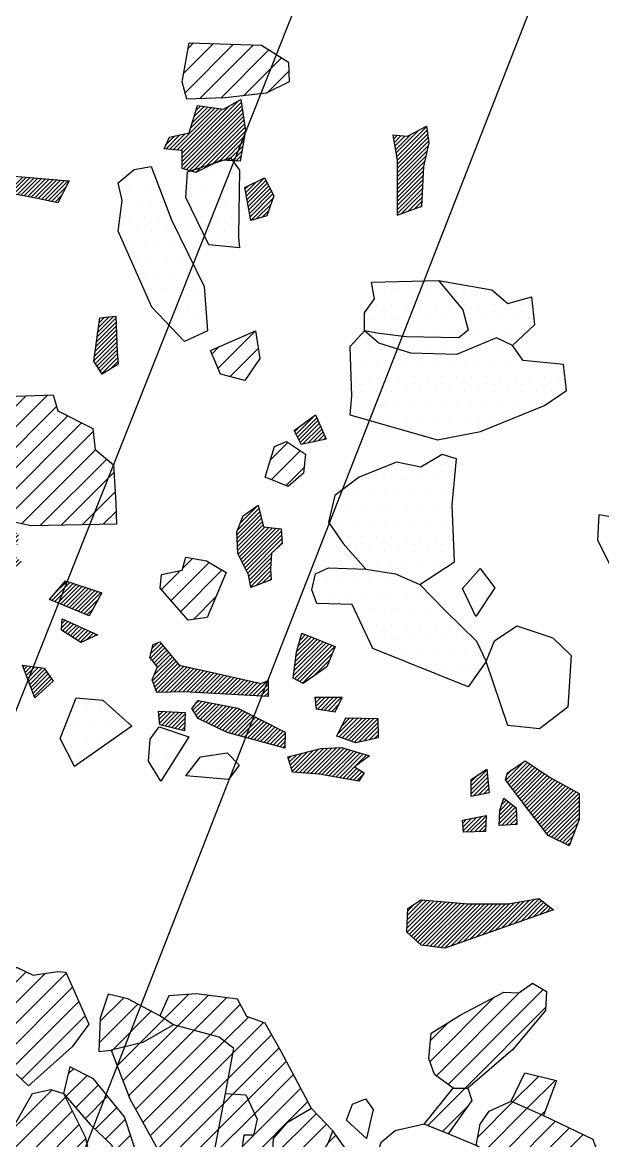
# Model space of a CAD drawing. Header units: metres. Extents: x -8.54 to -4.9, y -14.63 to -11.99.
# Drawn here: x -7.167 to -6.668, y -13.744 to -12.783 of the extents above; entities that cross this region are included whole.
import ezdxf

# ---------------------------------------------------------------- set-up
doc = ezdxf.new("R2010")
doc.units = ezdxf.units.M
doc.header["$LTSCALE"] = 25
doc.header["$MEASUREMENT"] = 0
doc.layers.get('0').update_dxf_attribs({"linetype": 'CONTINUOUS'})
for name, color, linetype in [('FEUER', 1, 'CONTINUOUS'), ('KNOCHEN', 2, 'CONTINUOUS'), ('KNOCHENSCHRAFF', 2, 'CONTINUOUS'), ('STEINE', 4, 'CONTINUOUS'), ('STEINESCHRAFF', 4, 'CONTINUOUS'), ('TPROFIL', 3, 'CONTINUOUS')]:
    doc.layers.add(name, color=color, linetype=linetype)

# ---------------------------------------------------------------- blocks, each defined once
blk = doc.blocks.new('*X17')
at = {"color": 0}
for p, q in [((-703.002, -1289.901), (-698.146, -1285.044)), ((-703.002, -1290.254), (-697.927, -1285.179)), ((-703.763, -1289.248), (-700.174, -1285.659)), ((-703.442, -1289.28), (-699.863, -1285.701)), ((-703.12, -1289.312), (-699.552, -1285.743)), ((-703.002, -1289.547), (-698.935, -1285.48)), ((-703.002, -1290.608), (-697.879, -1285.485)), ((-702.918, -1290.877), (-697.832, -1285.791)), ((-702.646, -1290.959), (-697.785, -1286.098)), ((-702.375, -1291.042), (-697.738, -1286.404)), ((-702.272, -1287.403), (-700.485, -1285.616)), ((-702.118, -1286.895), (-700.797, -1285.574)), ((-701.963, -1286.387), (-701.108, -1285.531)), ((-701.809, -1285.879), (-701.419, -1285.489)), ((-702.104, -1291.124), (-697.69, -1286.71)), ((-701.833, -1291.207), (-697.643, -1287.017)), ((-701.129, -1290.856), (-697.596, -1287.323)), ((-684.567, -1289.85), (-681.971, -1287.254)), ((-704.406, -1289.184), (-703.188, -1287.965)), ((-704.352, -1288.775), (-703.637, -1288.061)), ((-704.085, -1289.216), (-702.739, -1287.87)), ((-700.422, -1290.502), (-697.564, -1287.645)), ((-699.714, -1290.148), (-697.638, -1288.072)), ((-684.87, -1288.032), (-684.836, -1287.998)), ((-684.819, -1288.335), (-684.509, -1288.025)), ((-684.769, -1288.638), (-684.183, -1288.052)), ((-684.718, -1288.941), (-683.856, -1288.079)), ((-684.668, -1289.244), (-683.376, -1287.952)), ((-684.617, -1289.547), (-682.646, -1287.576)), ((-684.519, -1290.156), (-681.927, -1287.564)), ((-684.519, -1290.51), (-681.882, -1287.873)), ((-684.519, -1290.863), (-681.838, -1288.182)), ((-699.369, -1290.157), (-697.712, -1288.499)), ((-699.036, -1290.177), (-697.785, -1288.927)), ((-684.519, -1291.217), (-681.794, -1288.491)), ((-684.519, -1291.57), (-681.818, -1288.87)), ((-698.702, -1290.197), (-697.859, -1289.354)), ((-698.369, -1290.217), (-697.933, -1289.781)), ((-698.035, -1290.237), (-698.007, -1290.209)), ((-684.519, -1291.923), (-681.921, -1289.326)), ((-684.519, -1292.277), (-682.023, -1289.782)), ((-684.519, -1292.63), (-682.126, -1290.238)), ((-684.518, -1292.984), (-682.228, -1290.694)), ((-684.518, -1293.337), (-682.244, -1291.063)), ((-718.052, -1292.93), (-716.709, -1291.587)), ((-717.755, -1292.987), (-716.383, -1291.614)), ((-717.458, -1293.043), (-716.057, -1291.642)), ((-717.161, -1293.1), (-715.731, -1291.669)), ((-716.864, -1293.156), (-715.405, -1291.697)), ((-716.567, -1293.213), (-715.079, -1291.724)), ((-716.27, -1293.269), (-714.753, -1291.752)), ((-715.973, -1293.326), (-714.427, -1291.78)), ((-715.676, -1293.382), (-714.101, -1291.807)), ((-715.383, -1293.443), (-713.775, -1291.835)), ((-715.092, -1293.506), (-713.449, -1291.862)), ((-714.802, -1293.568), (-713.123, -1291.89)), ((-714.511, -1293.631), (-712.797, -1291.917)), ((-697.527, -1292.911), (-696.615, -1291.999)), ((-697.473, -1293.211), (-695.928, -1291.666)), ((-697.42, -1293.511), (-695.802, -1291.893)), ((-697.366, -1293.81), (-695.679, -1292.123)), ((-684.518, -1293.691), (-682.261, -1291.433)), ((-684.518, -1294.044), (-682.277, -1291.803)), ((-684.518, -1294.398), (-682.294, -1292.173)), ((-714.22, -1293.694), (-713.018, -1292.492)), ((-697.58, -1292.611), (-697.302, -1292.332)), ((-697.312, -1294.11), (-695.556, -1292.354)), ((-697.259, -1294.41), (-695.433, -1292.584)), ((-697.205, -1294.71), (-695.31, -1292.815)), ((-697.151, -1295.01), (-695.187, -1293.045)), ((-684.518, -1294.751), (-682.31, -1292.543)), ((-684.15, -1294.736), (-682.327, -1292.913)), ((-713.929, -1293.757), (-713.391, -1293.219)), ((-697.098, -1295.31), (-695.18, -1293.392)), ((-696.625, -1295.191), (-695.373, -1293.938)), ((-683.599, -1294.54), (-682.343, -1293.283)), ((-683.049, -1294.343), (-682.36, -1293.653)), ((-682.499, -1294.146), (-682.376, -1294.023)), ((-696.122, -1295.042), (-695.565, -1294.485)), ((-710.244, -1304.921), (-708.874, -1303.55)), ((-710.188, -1304.512), (-709.272, -1303.595)), ((-710.132, -1304.102), (-709.669, -1303.639)), ((-710.076, -1303.692), (-710.067, -1303.683)), ((-710.412, -1306.15), (-708.671, -1304.408)), ((-710.356, -1305.74), (-708.683, -1304.066)), ((-710.3, -1305.331), (-708.694, -1303.724)), ((-710.58, -1307.378), (-708.636, -1305.435)), ((-710.524, -1306.969), (-708.648, -1305.093)), ((-710.468, -1306.559), (-708.659, -1304.751)), ((-710.453, -1307.605), (-708.625, -1305.777)), ((-710.316, -1307.821), (-708.613, -1306.119)), ((-710.178, -1308.037), (-708.602, -1306.461)), ((-710.041, -1308.253), (-708.578, -1306.791)), ((-709.903, -1308.469), (-708.547, -1307.113)), ((-709.145, -1308.065), (-708.517, -1307.436)), ((-693.203, -1313.69), (-691.553, -1312.039)), ((-693.085, -1313.925), (-691.432, -1312.272)), ((-693.321, -1313.454), (-692.827, -1312.96)), ((-692.968, -1314.161), (-691.324, -1312.518)), ((-692.85, -1314.397), (-691.216, -1312.763)), ((-692.651, -1314.552), (-691.108, -1313.009)), ((-692.201, -1314.455), (-691.001, -1313.255)), ((-691.751, -1314.359), (-690.893, -1313.5)), ((-691.301, -1314.262), (-690.785, -1313.746)), ((-690.851, -1314.165), (-690.677, -1313.991))]:
    blk.add_line(p, q, dxfattribs=at)
blk = doc.blocks.new('*X19')
at = {"color": 0}
for p, q in [((-724.45, -1322.309), (-722.183, -1320.042)), ((-698.006, -1321.321), (-696.472, -1319.786)), ((-724.476, -1322.688), (-721.955, -1320.168)), ((-724.424, -1321.93), (-722.63, -1320.136)), ((-724.399, -1321.55), (-723.078, -1320.229)), ((-724.373, -1321.171), (-723.525, -1320.323)), ((-724.347, -1320.792), (-723.972, -1320.417)), ((-724.239, -1322.805), (-721.753, -1320.318)), ((-723.969, -1322.888), (-721.55, -1320.469)), ((-723.698, -1322.971), (-721.347, -1320.62)), ((-723.428, -1323.054), (-721.144, -1320.771)), ((-723.158, -1323.138), (-720.942, -1320.922)), ((-698.294, -1322.316), (-696.333, -1320.355)), ((-698.276, -1322.651), (-696.264, -1320.639)), ((-698.258, -1322.986), (-696.195, -1320.923)), ((-698.249, -1321.917), (-696.402, -1320.071)), ((-697.764, -1320.725), (-697.667, -1320.628)), ((-722.887, -1323.221), (-720.739, -1321.072)), ((-722.617, -1323.304), (-720.536, -1321.223)), ((-722.346, -1323.387), (-720.333, -1321.374)), ((-722.076, -1323.47), (-720.13, -1321.525)), ((-721.809, -1323.557), (-719.919, -1321.666)), ((-721.576, -1323.678), (-719.622, -1321.724)), ((-721.344, -1323.799), (-719.326, -1321.781)), ((-721.111, -1323.919), (-719.029, -1321.838)), ((-720.878, -1324.04), (-718.733, -1321.895)), ((-720.646, -1324.161), (-718.436, -1321.952)), ((-698.239, -1323.322), (-696.125, -1321.208)), ((-698.221, -1323.657), (-696.056, -1321.492)), ((-698.189, -1323.978), (-695.878, -1321.667)), ((-698.071, -1324.214), (-695.556, -1321.699)), ((-697.953, -1324.45), (-695.235, -1321.732)), ((-697.835, -1324.685), (-694.913, -1321.764)), ((-697.717, -1324.921), (-694.592, -1321.796)), ((-724.384, -1322.949), (-724.239, -1322.805)), ((-724.276, -1323.196), (-723.969, -1322.888)), ((-720.413, -1324.282), (-718.14, -1322.009)), ((-720.18, -1324.403), (-717.844, -1322.066)), ((-718.567, -1323.144), (-717.547, -1322.123)), ((-718.224, -1323.154), (-717.251, -1322.18)), ((-717.881, -1323.165), (-717.058, -1322.341)), ((-717.538, -1323.175), (-717.099, -1322.736)), ((-697.599, -1325.157), (-694.471, -1322.029)), ((-697.482, -1325.392), (-694.445, -1322.356)), ((-697.364, -1325.628), (-694.419, -1322.683)), ((-724.169, -1323.442), (-723.698, -1322.971)), ((-724.061, -1323.688), (-723.428, -1323.054)), ((-723.954, -1323.934), (-723.158, -1323.138)), ((-723.846, -1324.18), (-722.887, -1323.221)), ((-723.739, -1324.426), (-722.617, -1323.304)), ((-723.631, -1324.672), (-722.346, -1323.387)), ((-723.524, -1324.918), (-722.076, -1323.47)), ((-723.416, -1325.164), (-721.826, -1323.574)), ((-723.309, -1325.41), (-721.778, -1323.879)), ((-719.948, -1324.524), (-718.653, -1323.229)), ((-719.715, -1324.645), (-718.451, -1323.381)), ((-719.482, -1324.766), (-718.249, -1323.532)), ((-719.25, -1324.887), (-718.047, -1323.684)), ((-719.017, -1325.007), (-717.845, -1323.835)), ((-717.195, -1323.186), (-717.141, -1323.131)), ((-695.054, -1323.672), (-694.392, -1323.01)), ((-723.071, -1325.526), (-721.73, -1324.185)), ((-722.707, -1325.515), (-721.681, -1324.49)), ((-722.342, -1325.504), (-721.633, -1324.795)), ((-718.784, -1325.128), (-717.643, -1323.987)), ((-718.552, -1325.249), (-717.44, -1324.138)), ((-718.319, -1325.37), (-717.238, -1324.29)), ((-718.086, -1325.491), (-717.036, -1324.441)), ((-717.261, -1325.019), (-716.834, -1324.592)), ((-697.268, -1325.886), (-695.305, -1323.923)), ((-697.211, -1326.183), (-695.334, -1324.305)), ((-697.155, -1326.48), (-695.362, -1324.687)), ((-721.978, -1325.494), (-721.585, -1325.1)), ((-721.614, -1325.483), (-721.537, -1325.406)), ((-697.098, -1326.777), (-695.39, -1325.069)), ((-696.648, -1326.68), (-695.396, -1325.428)), ((-696.076, -1326.461), (-695.377, -1325.763)), ((-714.189, -1327.957), (-712.646, -1326.415)), ((-713.992, -1327.407), (-712.913, -1326.328)), ((-713.939, -1328.062), (-712.38, -1326.502)), ((-713.69, -1328.166), (-712.114, -1326.589)), ((-713.441, -1328.27), (-711.847, -1326.677)), ((-713.191, -1328.374), (-711.581, -1326.764)), ((-695.503, -1326.242), (-695.358, -1326.098)), ((-712.942, -1328.478), (-711.315, -1326.851)), ((-712.692, -1328.582), (-711.048, -1326.938)), ((-712.443, -1328.686), (-710.782, -1327.026)), ((-712.193, -1328.791), (-710.516, -1327.113)), ((-711.944, -1328.895), (-710.249, -1327.2)), ((-711.695, -1328.999), (-709.983, -1327.287)), ((-711.445, -1329.103), (-710.222, -1327.88)), ((-711.196, -1329.207), (-710.634, -1328.645)), ((-713.327, -1329.571), (-713.313, -1329.557)), ((-713.366, -1330.317), (-712.825, -1329.776)), ((-713.347, -1329.944), (-713.069, -1329.666)), ((-713.277, -1330.581), (-712.581, -1329.886)), ((-713.061, -1330.719), (-712.338, -1329.995)), ((-712.845, -1330.856), (-712.094, -1330.105)), ((-712.629, -1330.994), (-711.85, -1330.215)), ((-712.413, -1331.131), (-711.606, -1330.324)), ((-712.197, -1331.269), (-711.362, -1330.434)), ((-711.981, -1331.406), (-711.118, -1330.544)), ((-711.764, -1331.544), (-710.874, -1330.653)), ((-711.245, -1331.377), (-710.63, -1330.763)), ((-710.584, -1331.071), (-710.386, -1330.873)), ((-693.383, -1334.022), (-690.878, -1331.516)), ((-693.328, -1333.613), (-691.128, -1331.413)), ((-693.272, -1333.204), (-691.379, -1331.311)), ((-693.216, -1332.794), (-691.63, -1331.208)), ((-693.159, -1332.383), (-691.88, -1331.105)), ((-693.02, -1331.891), (-692.131, -1331.002)), ((-692.882, -1331.4), (-692.382, -1330.899)), ((-692.744, -1330.908), (-692.632, -1330.796)), ((-705.729, -1332.933), (-704.652, -1331.856)), ((-705.707, -1332.558), (-704.814, -1331.664)), ((-705.575, -1332.072), (-705.102, -1331.599)), ((-705.57, -1333.128), (-704.49, -1332.047)), ((-705.412, -1333.323), (-704.328, -1332.239)), ((-705.253, -1333.518), (-704.166, -1332.43)), ((-693.439, -1334.431), (-690.627, -1331.619)), ((-693.352, -1334.698), (-690.376, -1331.722)), ((-693.12, -1334.82), (-690.125, -1331.825)), ((-692.889, -1334.942), (-689.875, -1331.928)), ((-692.658, -1335.064), (-690.078, -1332.485)), ((-705.553, -1334.878), (-703.679, -1333.004)), ((-705.455, -1335.134), (-703.517, -1333.196)), ((-705.422, -1334.393), (-703.841, -1332.813)), ((-705.358, -1335.39), (-703.355, -1333.387)), ((-705.177, -1333.795), (-704.004, -1332.621)), ((-691.71, -1334.47), (-690.325, -1333.085)), ((-716.691, -1333.642), (-716.592, -1333.543)), ((-716.593, -1333.897), (-716.281, -1333.585)), ((-716.495, -1334.153), (-715.969, -1333.627)), ((-716.398, -1334.409), (-715.658, -1333.669)), ((-716.3, -1334.665), (-715.346, -1333.711)), ((-716.202, -1334.921), (-715.034, -1333.753)), ((-716.104, -1335.176), (-714.793, -1333.865)), ((-716.007, -1335.432), (-714.649, -1334.075)), ((-715.909, -1335.688), (-714.506, -1334.285)), ((-705.26, -1335.646), (-703.154, -1333.54)), ((-705.122, -1335.861), (-702.866, -1333.605)), ((-704.76, -1335.853), (-702.578, -1333.67)), ((-704.399, -1335.845), (-702.289, -1333.736)), ((-704.037, -1335.837), (-702.001, -1333.801)), ((-703.675, -1335.829), (-701.713, -1333.867)), ((-703.314, -1335.821), (-701.425, -1333.932)), ((-702.952, -1335.813), (-701.137, -1333.997)), ((-702.609, -1335.823), (-700.849, -1334.063)), ((-702.274, -1335.842), (-700.561, -1334.128)), ((-701.939, -1335.861), (-700.272, -1334.194)), ((-701.605, -1335.879), (-699.984, -1334.259)), ((-701.27, -1335.898), (-699.695, -1334.324)), ((-700.935, -1335.917), (-699.406, -1334.388)), ((-700.6, -1335.936), (-699.117, -1334.452)), ((-715.811, -1335.944), (-714.362, -1334.495)), ((-715.713, -1336.2), (-714.219, -1334.705)), ((-700.265, -1335.954), (-698.827, -1334.516)), ((-699.931, -1335.973), (-698.538, -1334.58)), ((-699.596, -1335.992), (-698.249, -1334.645)), ((-699.261, -1336.011), (-697.959, -1334.709)), ((-698.926, -1336.029), (-697.67, -1334.773)), ((-698.591, -1336.048), (-697.38, -1334.837)), ((-698.257, -1336.067), (-697.091, -1334.901)), ((-697.922, -1336.086), (-696.802, -1334.966)), ((-697.587, -1336.104), (-696.512, -1335.03)), ((-697.252, -1336.123), (-696.223, -1335.094)), ((-696.917, -1336.142), (-695.624, -1334.849)), ((-696.583, -1336.161), (-695.605, -1335.183)), ((-696.248, -1336.18), (-695.605, -1335.537)), ((-695.913, -1336.198), (-695.605, -1335.89))]:
    blk.add_line(p, q, dxfattribs=at)
blk = doc.blocks.new('*X20')
at = {"color": 0}
for p, q in [((-691.568, -1336.45), (-691.435, -1336.316)), ((-691.535, -1336.77), (-691.081, -1336.316)), ((-691.501, -1337.089), (-690.727, -1336.316)), ((-691.36, -1337.302), (-690.374, -1336.316)), ((-691.054, -1337.35), (-690.02, -1336.316)), ((-690.749, -1337.398), (-689.666, -1336.316)), ((-690.443, -1337.445), (-689.313, -1336.315)), ((-702.066, -1337.401), (-701.299, -1336.635)), ((-701.927, -1337.616), (-701.003, -1336.692)), ((-701.788, -1337.83), (-700.707, -1336.749)), ((-701.729, -1336.711), (-701.595, -1336.577)), ((-701.649, -1338.045), (-700.411, -1336.807)), ((-701.437, -1338.187), (-700.114, -1336.864)), ((-701.2, -1338.303), (-699.818, -1336.921)), ((-700.963, -1338.419), (-699.522, -1336.979)), ((-700.725, -1338.536), (-699.226, -1337.036)), ((-700.488, -1338.652), (-698.93, -1337.094)), ((-700.25, -1338.768), (-698.634, -1337.151)), ((-700.013, -1338.884), (-698.337, -1337.208)), ((-699.776, -1339), (-698.074, -1337.298)), ((-690.137, -1337.493), (-689.521, -1336.877)), ((-705.021, -1337.528), (-704.986, -1337.493)), ((-704.993, -1337.853), (-704.647, -1337.508)), ((-704.964, -1338.178), (-704.309, -1337.523)), ((-704.936, -1338.503), (-703.97, -1337.538)), ((-704.776, -1338.697), (-703.632, -1337.553)), ((-704.49, -1338.765), (-703.293, -1337.568)), ((-704.205, -1338.833), (-702.954, -1337.583)), ((-703.919, -1338.901), (-702.737, -1337.719)), ((-703.633, -1338.969), (-702.749, -1338.084)), ((-699.538, -1339.116), (-697.838, -1337.416)), ((-699.301, -1339.233), (-697.602, -1337.534)), ((-699.054, -1339.339), (-697.367, -1337.652)), ((-698.775, -1339.414), (-697.131, -1337.77)), ((-698.496, -1339.489), (-696.895, -1337.887)), ((-698.218, -1339.563), (-696.659, -1338.005)), ((-697.939, -1339.638), (-696.424, -1338.123)), ((-697.66, -1339.713), (-696.188, -1338.241)), ((-689.607, -1339.439), (-688.228, -1338.059)), ((-689.506, -1339.691), (-687.881, -1338.066)), ((-689.276, -1338.754), (-688.575, -1338.053)), ((-689.243, -1339.781), (-687.534, -1338.072)), ((-688.98, -1339.872), (-687.187, -1338.078)), ((-688.946, -1338.07), (-688.923, -1338.047)), ((-688.717, -1339.962), (-686.839, -1338.085)), ((-688.454, -1340.052), (-686.492, -1338.091)), ((-688.19, -1340.143), (-686.184, -1338.136)), ((-703.348, -1339.037), (-702.76, -1338.449)), ((-703.062, -1339.105), (-702.772, -1338.814)), ((-697.381, -1339.787), (-695.952, -1338.359)), ((-697.102, -1339.862), (-695.716, -1338.476)), ((-696.823, -1339.937), (-695.48, -1338.594)), ((-696.544, -1340.011), (-695.245, -1338.712)), ((-696.265, -1340.086), (-695.009, -1338.83)), ((-695.986, -1340.161), (-694.773, -1338.947)), ((-695.708, -1340.235), (-694.537, -1339.065)), ((-695.429, -1340.31), (-694.302, -1339.183)), ((-687.828, -1340.134), (-686.173, -1338.479)), ((-687.38, -1340.04), (-686.163, -1338.822)), ((-686.932, -1339.945), (-686.152, -1339.165)), ((-695.15, -1340.385), (-694.131, -1339.366)), ((-694.871, -1340.459), (-694.144, -1339.733)), ((-694.592, -1340.534), (-694.158, -1340.1)), ((-686.484, -1339.851), (-686.142, -1339.508)), ((-694.313, -1340.609), (-694.171, -1340.467)), ((-693.704, -1342.121), (-692.681, -1341.097)), ((-693.621, -1342.391), (-692.209, -1340.979)), ((-693.537, -1342.661), (-691.737, -1340.861)), ((-693.271, -1342.748), (-691.266, -1340.743)), ((-692.939, -1342.77), (-690.851, -1340.682)), ((-692.608, -1342.792), (-690.476, -1340.661)), ((-692.276, -1342.814), (-690.101, -1340.639)), ((-691.945, -1342.836), (-689.726, -1340.617)), ((-691.613, -1342.858), (-689.351, -1340.596)), ((-691.282, -1342.88), (-689.062, -1340.66)), ((-690.976, -1342.929), (-688.789, -1340.741)), ((-690.676, -1342.982), (-688.517, -1340.823)), ((-690.376, -1343.036), (-688.244, -1340.904)), ((-690.076, -1343.089), (-687.972, -1340.985)), ((-689.776, -1343.143), (-687.699, -1341.066)), ((-689.477, -1343.197), (-687.427, -1341.147)), ((-693.87, -1341.58), (-693.624, -1341.334)), ((-693.787, -1341.85), (-693.152, -1341.216)), ((-689.177, -1343.25), (-687.154, -1341.228)), ((-675.18, -1343.396), (-673.617, -1341.833)), ((-675.028, -1343.597), (-673.316, -1341.885)), ((-674.876, -1343.799), (-673.104, -1342.027)), ((-688.877, -1343.304), (-687.97, -1342.397)), ((-688.577, -1343.358), (-687.752, -1342.533)), ((-688.277, -1343.411), (-687.534, -1342.669)), ((-687.977, -1343.465), (-687.465, -1342.953)), ((-678.138, -1343.879), (-676.807, -1342.548)), ((-678.138, -1344.233), (-676.775, -1342.87)), ((-678.138, -1343.526), (-677.596, -1342.984)), ((-675.072, -1342.934), (-674.679, -1342.542)), ((-674.723, -1344), (-672.891, -1342.168)), ((-674.571, -1344.201), (-672.679, -1342.309)), ((-674.419, -1344.403), (-672.467, -1342.451)), ((-674.267, -1344.604), (-672.255, -1342.592)), ((-674.115, -1344.805), (-672.043, -1342.733)), ((-673.963, -1345.007), (-671.83, -1342.875)), ((-673.81, -1345.208), (-671.618, -1343.016)), ((-678.138, -1344.586), (-676.743, -1343.191)), ((-677.982, -1344.784), (-676.711, -1343.512)), ((-677.54, -1344.695), (-676.678, -1343.834)), ((-673.658, -1345.41), (-671.406, -1343.157)), ((-673.506, -1345.611), (-671.181, -1343.286)), ((-673.354, -1345.812), (-670.953, -1343.411)), ((-673.2, -1346.012), (-670.725, -1343.537)), ((-673.045, -1346.211), (-670.497, -1343.663)), ((-672.891, -1346.41), (-670.269, -1343.788)), ((-672.736, -1346.609), (-670.041, -1343.914)), ((-672.581, -1346.807), (-669.813, -1344.039)), ((-677.098, -1344.607), (-676.646, -1344.155)), ((-676.656, -1344.518), (-676.614, -1344.476)), ((-672.426, -1347.006), (-669.585, -1344.165)), ((-672.272, -1347.205), (-669.357, -1344.29)), ((-672.117, -1347.404), (-669.129, -1344.416)), ((-671.962, -1347.603), (-668.901, -1344.541)), ((-671.807, -1347.802), (-668.871, -1344.865)), ((-675.738, -1347.135), (-674.334, -1345.731)), ((-675.724, -1346.768), (-674.534, -1345.579)), ((-675.71, -1346.4), (-674.735, -1345.426)), ((-675.695, -1346.033), (-674.936, -1345.273)), ((-675.528, -1345.512), (-675.136, -1345.12)), ((-671.653, -1348), (-668.871, -1345.219)), ((-671.487, -1348.188), (-668.871, -1345.572)), ((-671.249, -1348.304), (-668.871, -1345.926)), ((-678.877, -1347.093), (-678.57, -1346.786)), ((-678.845, -1347.414), (-678.128, -1346.697)), ((-678.813, -1347.736), (-677.685, -1346.608)), ((-678.588, -1347.865), (-677.243, -1346.52)), ((-678.224, -1347.855), (-676.867, -1346.497)), ((-677.861, -1347.845), (-676.88, -1346.864)), ((-675.544, -1347.296), (-674.26, -1346.011)), ((-675.166, -1347.271), (-674.248, -1346.352)), ((-674.787, -1347.245), (-674.235, -1346.694)), ((-671.011, -1348.419), (-668.871, -1346.279)), ((-670.773, -1348.535), (-668.871, -1346.633)), ((-677.497, -1347.835), (-676.894, -1347.231)), ((-677.134, -1347.825), (-676.907, -1347.598)), ((-674.408, -1347.22), (-674.223, -1347.035)), ((-670.535, -1348.651), (-668.989, -1347.104)), ((-670.297, -1348.766), (-669.211, -1347.68)), ((-670.059, -1348.882), (-669.433, -1348.256)), ((-669.821, -1348.997), (-669.656, -1348.832)), ((-674.982, -1355.926), (-672.691, -1353.635)), ((-674.435, -1355.732), (-672.298, -1353.596)), ((-683.674, -1356.486), (-680.992, -1353.804)), ((-683.667, -1356.125), (-681.317, -1353.776)), ((-683.648, -1355.753), (-681.642, -1353.747)), ((-683.63, -1355.381), (-681.968, -1353.719)), ((-683.611, -1355.009), (-682.293, -1353.691)), ((-683.593, -1354.637), (-682.993, -1354.037)), ((-683.49, -1356.655), (-680.667, -1353.833)), ((-683.305, -1356.824), (-680.342, -1353.861)), ((-683.12, -1356.993), (-680.016, -1353.889)), ((-682.936, -1357.162), (-679.691, -1353.918)), ((-682.751, -1357.331), (-679.366, -1353.946)), ((-682.567, -1357.5), (-679.041, -1353.974)), ((-682.326, -1357.613), (-678.716, -1354.003)), ((-682.012, -1357.653), (-678.391, -1354.031)), ((-681.698, -1357.692), (-678.037, -1354.031)), ((-681.383, -1357.731), (-677.683, -1354.031)), ((-681.069, -1357.77), (-677.33, -1354.031)), ((-680.755, -1357.809), (-676.976, -1354.031)), ((-680.44, -1357.849), (-676.622, -1354.031)), ((-679.904, -1357.666), (-676.269, -1354.03)), ((-679.357, -1357.473), (-675.915, -1354.03)), ((-678.81, -1357.279), (-675.561, -1354.03)), ((-678.263, -1357.086), (-675.208, -1354.03)), ((-677.717, -1356.893), (-674.838, -1354.014)), ((-677.17, -1356.699), (-674.409, -1353.938)), ((-676.623, -1356.506), (-673.979, -1353.862)), ((-676.076, -1356.312), (-673.55, -1353.786)), ((-675.529, -1356.119), (-673.12, -1353.711)), ((-673.888, -1355.539), (-672.097, -1353.748)), ((-673.341, -1355.345), (-671.896, -1353.901)), ((-672.794, -1355.152), (-671.695, -1354.054)), ((-672.247, -1354.959), (-671.495, -1354.206)), ((-671.7, -1354.765), (-671.294, -1354.359)), ((-671.153, -1354.572), (-671.093, -1354.511))]:
    blk.add_line(p, q, dxfattribs=at)
blk = doc.blocks.new('*X30')
at = {"color": 0}
for p, q in [((-702.874, -1282.702), (-700.297, -1280.125)), ((-702.748, -1284.344), (-698.585, -1280.18)), ((-702.482, -1280.542), (-702.009, -1280.069)), ((-701.497, -1284.86), (-696.873, -1280.236)), ((-699.672, -1284.803), (-695.535, -1280.666)), ((-697.709, -1284.608), (-694.451, -1281.349)), ((-695.662, -1284.328), (-693.817, -1282.483)), ((-699.902, -1308.013), (-696.692, -1304.804)), ((-700.429, -1306.773), (-699.819, -1306.163)), ((-698.86, -1308.74), (-696.455, -1306.334)), ((-721.384, -1315.354), (-716.412, -1310.381)), ((-721.136, -1316.873), (-714.583, -1310.321)), ((-720.441, -1317.946), (-713.799, -1311.304)), ((-719.581, -1318.854), (-712.838, -1312.111)), ((-718.848, -1319.889), (-711.666, -1312.707)), ((-718.181, -1320.99), (-710.654, -1313.462)), ((-716.804, -1321.381), (-710.442, -1315.019)), ((-695.41, -1315.897), (-693.913, -1314.4)), ((-695.339, -1317.592), (-692.846, -1315.1)), ((-715.197, -1321.541), (-709.481, -1315.825)), ((-713.391, -1321.503), (-708.859, -1316.971)), ((-694.085, -1318.106), (-692.51, -1316.532)), ((-711.585, -1321.465), (-708.756, -1318.636)), ((-709.779, -1321.427), (-708.675, -1320.323)), ((-703.946, -1327.967), (-700.674, -1324.696)), ((-702.943, -1325.197), (-702.099, -1324.353)), ((-704.769, -1327.023), (-703.151, -1325.405)), ((-703.123, -1328.912), (-699.574, -1325.363)), ((-702.036, -1329.594), (-700.099, -1327.656))]:
    blk.add_line(p, q, dxfattribs=at)
blk = doc.blocks.new('*X32')
at = {"color": 0}
for p, q in [((-720.914, -1364.381), (-716.401, -1359.869)), ((-720.544, -1365.779), (-714.768, -1360.003)), ((-719.575, -1366.577), (-712.975, -1359.978)), ((-718.627, -1367.398), (-712.432, -1361.203)), ((-710.066, -1364.14), (-708.025, -1362.099)), ((-704.533, -1363.911), (-702.444, -1361.822)), ((-703.38, -1364.525), (-700.762, -1361.907)), ((-701.991, -1364.903), (-699.198, -1362.111)), ((-681.697, -1367.591), (-676.159, -1362.053)), ((-681.142, -1368.804), (-673.883, -1361.544)), ((-680.127, -1369.556), (-671.963, -1361.392)), ((-717.718, -1368.256), (-711.889, -1362.427)), ((-710.131, -1365.973), (-706.806, -1362.647)), ((-708.981, -1366.59), (-705.655, -1363.265)), ((-700.601, -1365.282), (-697.999, -1362.679)), ((-678.669, -1369.866), (-671.753, -1362.95)), ((-716.809, -1369.115), (-711.346, -1363.652)), ((-706.638, -1366.015), (-704.533, -1363.911)), ((-699.381, -1365.829), (-697.306, -1363.755)), ((-698.617, -1366.833), (-696.001, -1364.217)), ((-681.654, -1365.78), (-680.076, -1364.202)), ((-708.096, -1369.241), (-703.38, -1364.525)), ((-707.61, -1370.523), (-701.991, -1364.903)), ((-708.581, -1367.958), (-706.638, -1366.015)), ((-707.011, -1371.692), (-700.601, -1365.282)), ((-706.382, -1372.83), (-699.381, -1365.829)), ((-699.016, -1368.999), (-695.288, -1365.271)), ((-709.066, -1366.676), (-708.981, -1366.59)), ((-705.752, -1373.968), (-698.617, -1366.833)), ((-698.617, -1370.368), (-694.651, -1366.402)), ((-697.334, -1370.853), (-694.031, -1367.55)), ((-712.986, -1370.595), (-711.173, -1368.783)), ((-712.798, -1368.639), (-712.352, -1368.194)), ((-705.123, -1375.106), (-699.016, -1368.999)), ((-696.774, -1372.061), (-693.417, -1368.704)), ((-674.556, -1371.056), (-672.333, -1368.833)), ((-712.166, -1371.543), (-710.198, -1369.575)), ((-697.821, -1374.876), (-692.804, -1369.859)), ((-681.896, -1373.093), (-678.669, -1369.866)), ((-673.325, -1371.593), (-670.908, -1369.176)), ((-718.068, -1375.677), (-713.048, -1370.657)), ((-717.469, -1373.31), (-714.173, -1370.015)), ((-711.345, -1372.49), (-709.405, -1370.55)), ((-699.844, -1373.363), (-697.334, -1370.853)), ((-699.423, -1371.174), (-698.617, -1370.368)), ((-718.38, -1377.757), (-712.453, -1371.83)), ((-710.483, -1373.395), (-708.612, -1371.525)), ((-704.493, -1376.245), (-699.423, -1371.174)), ((-700.141, -1378.964), (-692.19, -1371.013)), ((-680.624, -1373.589), (-678.35, -1371.315)), ((-677.581, -1374.081), (-674.556, -1371.056)), ((-676.976, -1375.244), (-673.325, -1371.593)), ((-672.094, -1372.13), (-671.768, -1371.804)), ((-709.574, -1374.254), (-707.885, -1372.566)), ((-700.265, -1375.552), (-696.774, -1372.061)), ((-695.275, -1375.865), (-691.456, -1372.046)), ((-675.864, -1375.899), (-672.094, -1372.13)), ((-674.751, -1376.555), (-670.895, -1372.699)), ((-717.991, -1379.136), (-711.858, -1373.003)), ((-703.967, -1377.487), (-699.844, -1373.363)), ((-694.895, -1377.253), (-690.595, -1372.954)), ((-673.639, -1377.21), (-669.702, -1373.273)), ((-673.079, -1378.418), (-668.509, -1373.848)), ((-716.914, -1379.827), (-711.292, -1374.205)), ((-708.94, -1375.388), (-707.447, -1373.895)), ((-690.433, -1374.559), (-689.781, -1373.906))]:
    blk.add_line(p, q, dxfattribs=at)
blk = doc.blocks.new('*X37')
at = {"color": 0}
for p, q in [((-706.875, -1291.25), (-706.875, -1291.25)), ((-705.625, -1291.25), (-705.625, -1291.25)), ((-701.875, -1291.25), (-701.875, -1291.25)), ((-700.625, -1291.25), (-700.625, -1291.25)), ((-699.375, -1291.25), (-699.375, -1291.25)), ((-698.125, -1291.25), (-698.125, -1291.25)), ((-707.5, -1292.5), (-707.5, -1292.5)), ((-706.25, -1292.5), (-706.25, -1292.5)), ((-705, -1292.5), (-705, -1292.5)), ((-702.5, -1292.5), (-702.5, -1292.5)), ((-701.25, -1292.5), (-701.25, -1292.5)), ((-700, -1292.5), (-700, -1292.5)), ((-698.75, -1292.5), (-698.75, -1292.5)), ((-708.125, -1293.75), (-708.125, -1293.75)), ((-706.875, -1293.75), (-706.875, -1293.75)), ((-705.625, -1293.75), (-705.625, -1293.75)), ((-701.875, -1293.75), (-701.875, -1293.75)), ((-700.625, -1293.75), (-700.625, -1293.75)), ((-699.375, -1293.75), (-699.375, -1293.75)), ((-698.125, -1293.75), (-698.125, -1293.75)), ((-707.5, -1295), (-707.5, -1295)), ((-706.25, -1295), (-706.25, -1295)), ((-705, -1295), (-705, -1295)), ((-701.25, -1295), (-701.25, -1295)), ((-700, -1295), (-700, -1295)), ((-698.75, -1295), (-698.75, -1295)), ((-708.125, -1296.25), (-708.125, -1296.25)), ((-706.875, -1296.25), (-706.875, -1296.25)), ((-705.625, -1296.25), (-705.625, -1296.25)), ((-704.375, -1296.25), (-704.375, -1296.25)), ((-700.625, -1296.25), (-700.625, -1296.25)), ((-699.375, -1296.25), (-699.375, -1296.25)), ((-707.5, -1297.5), (-707.5, -1297.5)), ((-706.25, -1297.5), (-706.25, -1297.5)), ((-705, -1297.5), (-705, -1297.5)), ((-703.75, -1297.5), (-703.75, -1297.5)), ((-698.75, -1297.5), (-698.75, -1297.5)), ((-706.875, -1298.75), (-706.875, -1298.75)), ((-705.625, -1298.75), (-705.625, -1298.75)), ((-704.375, -1298.75), (-704.375, -1298.75)), ((-703.125, -1298.75), (-703.125, -1298.75)), ((-706.25, -1300), (-706.25, -1300)), ((-705, -1300), (-705, -1300)), ((-703.75, -1300), (-703.75, -1300)), ((-702.5, -1300), (-702.5, -1300)), ((-705.625, -1301.25), (-705.625, -1301.25)), ((-704.375, -1301.25), (-704.375, -1301.25)), ((-703.125, -1301.25), (-703.125, -1301.25)), ((-701.875, -1301.25), (-701.875, -1301.25)), ((-685.625, -1301.25), (-685.625, -1301.25)), ((-684.375, -1301.25), (-684.375, -1301.25)), ((-683.125, -1301.25), (-683.125, -1301.25)), ((-681.875, -1301.25), (-681.875, -1301.25)), ((-680.625, -1301.25), (-680.625, -1301.25)), ((-679.375, -1301.25), (-679.375, -1301.25)), ((-678.125, -1301.25), (-678.125, -1301.25)), ((-676.875, -1301.25), (-676.875, -1301.25)), ((-705, -1302.5), (-705, -1302.5)), ((-703.75, -1302.5), (-703.75, -1302.5)), ((-702.5, -1302.5), (-702.5, -1302.5)), ((-701.25, -1302.5), (-701.25, -1302.5)), ((-686.25, -1302.5), (-686.25, -1302.5)), ((-685, -1302.5), (-685, -1302.5)), ((-683.75, -1302.5), (-683.75, -1302.5)), ((-682.5, -1302.5), (-682.5, -1302.5)), ((-681.25, -1302.5), (-681.25, -1302.5)), ((-680, -1302.5), (-680, -1302.5)), ((-678.75, -1302.5), (-678.75, -1302.5)), ((-677.5, -1302.5), (-677.5, -1302.5)), ((-676.25, -1302.5), (-676.25, -1302.5)), ((-675, -1302.5), (-675, -1302.5)), ((-673.75, -1302.5), (-673.75, -1302.5)), ((-704.375, -1303.75), (-704.375, -1303.75)), ((-703.125, -1303.75), (-703.125, -1303.75)), ((-701.875, -1303.75), (-701.875, -1303.75)), ((-686.875, -1303.75), (-686.875, -1303.75)), ((-685.625, -1303.75), (-685.625, -1303.75)), ((-684.375, -1303.75), (-684.375, -1303.75)), ((-683.125, -1303.75), (-683.125, -1303.75)), ((-681.875, -1303.75), (-681.875, -1303.75)), ((-680.625, -1303.75), (-680.625, -1303.75)), ((-679.375, -1303.75), (-679.375, -1303.75)), ((-678.125, -1303.75), (-678.125, -1303.75)), ((-676.875, -1303.75), (-676.875, -1303.75)), ((-675.625, -1303.75), (-675.625, -1303.75)), ((-674.375, -1303.75), (-674.375, -1303.75)), ((-673.125, -1303.75), (-673.125, -1303.75)), ((-702.5, -1305), (-702.5, -1305)), ((-701.25, -1305), (-701.25, -1305)), ((-687.5, -1305), (-687.5, -1305)), ((-686.25, -1305), (-686.25, -1305)), ((-685, -1305), (-685, -1305)), ((-683.75, -1305), (-683.75, -1305)), ((-682.5, -1305), (-682.5, -1305)), ((-681.25, -1305), (-681.25, -1305)), ((-680, -1305), (-680, -1305)), ((-678.75, -1305), (-678.75, -1305)), ((-677.5, -1305), (-677.5, -1305)), ((-676.25, -1305), (-676.25, -1305)), ((-675, -1305), (-675, -1305)), ((-673.75, -1305), (-673.75, -1305)), ((-688.125, -1306.25), (-688.125, -1306.25)), ((-686.875, -1306.25), (-686.875, -1306.25)), ((-685.625, -1306.25), (-685.625, -1306.25)), ((-684.375, -1306.25), (-684.375, -1306.25)), ((-683.125, -1306.25), (-683.125, -1306.25)), ((-681.875, -1306.25), (-681.875, -1306.25)), ((-680.625, -1306.25), (-680.625, -1306.25)), ((-679.375, -1306.25), (-679.375, -1306.25)), ((-678.125, -1306.25), (-678.125, -1306.25)), ((-676.875, -1306.25), (-676.875, -1306.25)), ((-675.625, -1306.25), (-675.625, -1306.25)), ((-687.5, -1307.5), (-687.5, -1307.5)), ((-686.25, -1307.5), (-686.25, -1307.5)), ((-685, -1307.5), (-685, -1307.5)), ((-683.75, -1307.5), (-683.75, -1307.5)), ((-682.5, -1307.5), (-682.5, -1307.5)), ((-681.25, -1307.5), (-681.25, -1307.5)), ((-680, -1307.5), (-680, -1307.5)), ((-678.75, -1307.5), (-678.75, -1307.5)), ((-677.5, -1307.5), (-677.5, -1307.5)), ((-676.25, -1307.5), (-676.25, -1307.5)), ((-675, -1307.5), (-675, -1307.5)), ((-673.75, -1307.5), (-673.75, -1307.5)), ((-672.5, -1307.5), (-672.5, -1307.5)), ((-688.125, -1308.75), (-688.125, -1308.75)), ((-686.875, -1308.75), (-686.875, -1308.75)), ((-685.625, -1308.75), (-685.625, -1308.75)), ((-684.375, -1308.75), (-684.375, -1308.75)), ((-683.125, -1308.75), (-683.125, -1308.75)), ((-681.875, -1308.75), (-681.875, -1308.75)), ((-680.625, -1308.75), (-680.625, -1308.75)), ((-679.375, -1308.75), (-679.375, -1308.75)), ((-678.125, -1308.75), (-678.125, -1308.75)), ((-676.875, -1308.75), (-676.875, -1308.75)), ((-675.625, -1308.75), (-675.625, -1308.75)), ((-674.375, -1308.75), (-674.375, -1308.75)), ((-673.125, -1308.75), (-673.125, -1308.75)), ((-671.875, -1308.75), (-671.875, -1308.75)), ((-670.625, -1308.75), (-670.625, -1308.75)), ((-687.5, -1310), (-687.5, -1310)), ((-686.25, -1310), (-686.25, -1310)), ((-685, -1310), (-685, -1310)), ((-683.75, -1310), (-683.75, -1310)), ((-682.5, -1310), (-682.5, -1310)), ((-681.25, -1310), (-681.25, -1310)), ((-680, -1310), (-680, -1310)), ((-678.75, -1310), (-678.75, -1310)), ((-677.5, -1310), (-677.5, -1310)), ((-676.25, -1310), (-676.25, -1310)), ((-675, -1310), (-675, -1310)), ((-673.75, -1310), (-673.75, -1310)), ((-672.5, -1310), (-672.5, -1310)), ((-671.25, -1310), (-671.25, -1310)), ((-688.125, -1311.25), (-688.125, -1311.25)), ((-686.875, -1311.25), (-686.875, -1311.25)), ((-685.625, -1311.25), (-685.625, -1311.25)), ((-684.375, -1311.25), (-684.375, -1311.25)), ((-683.125, -1311.25), (-683.125, -1311.25)), ((-681.875, -1311.25), (-681.875, -1311.25)), ((-680.625, -1311.25), (-680.625, -1311.25)), ((-679.375, -1311.25), (-679.375, -1311.25)), ((-678.125, -1311.25), (-678.125, -1311.25)), ((-676.875, -1311.25), (-676.875, -1311.25)), ((-675.625, -1311.25), (-675.625, -1311.25)), ((-674.375, -1311.25), (-674.375, -1311.25)), ((-673.125, -1311.25), (-673.125, -1311.25)), ((-686.25, -1312.5), (-686.25, -1312.5)), ((-685, -1312.5), (-685, -1312.5)), ((-683.75, -1312.5), (-683.75, -1312.5)), ((-682.5, -1312.5), (-682.5, -1312.5)), ((-681.25, -1312.5), (-681.25, -1312.5)), ((-680, -1312.5), (-680, -1312.5)), ((-678.75, -1312.5), (-678.75, -1312.5)), ((-677.5, -1312.5), (-677.5, -1312.5)), ((-676.25, -1312.5), (-676.25, -1312.5)), ((-681.875, -1313.75), (-681.875, -1313.75)), ((-680.625, -1313.75), (-680.625, -1313.75)), ((-679.375, -1313.75), (-679.375, -1313.75)), ((-684.375, -1316.25), (-684.375, -1316.25)), ((-681.875, -1316.25), (-681.875, -1316.25)), ((-680.625, -1316.25), (-680.625, -1316.25)), ((-687.5, -1317.5), (-687.5, -1317.5)), ((-686.25, -1317.5), (-686.25, -1317.5)), ((-685, -1317.5), (-685, -1317.5)), ((-683.75, -1317.5), (-683.75, -1317.5)), ((-682.5, -1317.5), (-682.5, -1317.5)), ((-681.25, -1317.5), (-681.25, -1317.5)), ((-680, -1317.5), (-680, -1317.5)), ((-689.375, -1318.75), (-689.375, -1318.75)), ((-688.125, -1318.75), (-688.125, -1318.75)), ((-686.875, -1318.75), (-686.875, -1318.75)), ((-685.625, -1318.75), (-685.625, -1318.75)), ((-684.375, -1318.75), (-684.375, -1318.75)), ((-683.125, -1318.75), (-683.125, -1318.75)), ((-681.875, -1318.75), (-681.875, -1318.75)), ((-680.625, -1318.75), (-680.625, -1318.75)), ((-690, -1320), (-690, -1320)), ((-688.75, -1320), (-688.75, -1320)), ((-687.5, -1320), (-687.5, -1320)), ((-686.25, -1320), (-686.25, -1320)), ((-685, -1320), (-685, -1320)), ((-683.75, -1320), (-683.75, -1320)), ((-682.5, -1320), (-682.5, -1320)), ((-681.25, -1320), (-681.25, -1320)), ((-680, -1320), (-680, -1320)), ((-689.375, -1321.25), (-689.375, -1321.25)), ((-688.125, -1321.25), (-688.125, -1321.25)), ((-686.875, -1321.25), (-686.875, -1321.25)), ((-685.625, -1321.25), (-685.625, -1321.25)), ((-684.375, -1321.25), (-684.375, -1321.25)), ((-683.125, -1321.25), (-683.125, -1321.25)), ((-681.875, -1321.25), (-681.875, -1321.25)), ((-680.625, -1321.25), (-680.625, -1321.25)), ((-688.75, -1322.5), (-688.75, -1322.5)), ((-687.5, -1322.5), (-687.5, -1322.5)), ((-686.25, -1322.5), (-686.25, -1322.5)), ((-685, -1322.5), (-685, -1322.5)), ((-683.75, -1322.5), (-683.75, -1322.5)), ((-682.5, -1322.5), (-682.5, -1322.5)), ((-681.25, -1322.5), (-681.25, -1322.5)), ((-680, -1322.5), (-680, -1322.5)), ((-688.125, -1323.75), (-688.125, -1323.75)), ((-686.875, -1323.75), (-686.875, -1323.75)), ((-685.625, -1323.75), (-685.625, -1323.75)), ((-684.375, -1323.75), (-684.375, -1323.75)), ((-683.125, -1323.75), (-683.125, -1323.75)), ((-681.875, -1323.75), (-681.875, -1323.75)), ((-680.625, -1323.75), (-680.625, -1323.75)), ((-686.25, -1325), (-686.25, -1325)), ((-685, -1325), (-685, -1325)), ((-683.75, -1325), (-683.75, -1325)), ((-682.5, -1325), (-682.5, -1325)), ((-681.25, -1325), (-681.25, -1325)), ((-690.625, -1326.25), (-690.625, -1326.25)), ((-689.375, -1326.25), (-689.375, -1326.25)), ((-688.125, -1326.25), (-688.125, -1326.25)), ((-686.875, -1326.25), (-686.875, -1326.25)), ((-685.625, -1326.25), (-685.625, -1326.25)), ((-684.375, -1326.25), (-684.375, -1326.25)), ((-683.125, -1326.25), (-683.125, -1326.25)), ((-691.25, -1327.5), (-691.25, -1327.5)), ((-690, -1327.5), (-690, -1327.5)), ((-688.75, -1327.5), (-688.75, -1327.5)), ((-687.5, -1327.5), (-687.5, -1327.5)), ((-686.25, -1327.5), (-686.25, -1327.5)), ((-685, -1327.5), (-685, -1327.5)), ((-683.75, -1327.5), (-683.75, -1327.5)), ((-682.5, -1327.5), (-682.5, -1327.5)), ((-688.125, -1328.75), (-688.125, -1328.75)), ((-686.875, -1328.75), (-686.875, -1328.75)), ((-685.625, -1328.75), (-685.625, -1328.75)), ((-684.375, -1328.75), (-684.375, -1328.75)), ((-683.125, -1328.75), (-683.125, -1328.75)), ((-681.875, -1328.75), (-681.875, -1328.75)), ((-680.625, -1328.75), (-680.625, -1328.75)), ((-687.5, -1330), (-687.5, -1330)), ((-686.25, -1330), (-686.25, -1330)), ((-685, -1330), (-685, -1330)), ((-683.75, -1330), (-683.75, -1330)), ((-682.5, -1330), (-682.5, -1330)), ((-681.25, -1330), (-681.25, -1330)), ((-680, -1330), (-680, -1330)), ((-686.875, -1331.25), (-686.875, -1331.25)), ((-685.625, -1331.25), (-685.625, -1331.25)), ((-684.375, -1331.25), (-684.375, -1331.25)), ((-683.125, -1331.25), (-683.125, -1331.25)), ((-681.875, -1331.25), (-681.875, -1331.25)), ((-680.625, -1331.25), (-680.625, -1331.25)), ((-679.375, -1331.25), (-679.375, -1331.25)), ((-678.125, -1331.25), (-678.125, -1331.25)), ((-685, -1332.5), (-685, -1332.5)), ((-683.75, -1332.5), (-683.75, -1332.5)), ((-682.5, -1332.5), (-682.5, -1332.5)), ((-681.25, -1332.5), (-681.25, -1332.5)), ((-680, -1332.5), (-680, -1332.5)), ((-678.75, -1332.5), (-678.75, -1332.5)), ((-677.5, -1332.5), (-677.5, -1332.5)), ((-681.875, -1333.75), (-681.875, -1333.75)), ((-680.625, -1333.75), (-680.625, -1333.75)), ((-679.375, -1333.75), (-679.375, -1333.75)), ((-678.125, -1333.75), (-678.125, -1333.75)), ((-678.75, -1335), (-678.75, -1335)), ((-712.5, -1337.5), (-712.5, -1337.5)), ((-711.25, -1337.5), (-711.25, -1337.5)), ((-710, -1337.5), (-710, -1337.5)), ((-708.75, -1337.5), (-708.75, -1337.5)), ((-711.875, -1338.75), (-711.875, -1338.75)), ((-710.625, -1338.75), (-710.625, -1338.75)), ((-709.375, -1338.75), (-709.375, -1338.75)), ((-708.125, -1338.75), (-708.125, -1338.75)), ((-712.5, -1340), (-712.5, -1340)), ((-711.25, -1340), (-711.25, -1340)), ((-710, -1340), (-710, -1340)), ((-705, -1340), (-705, -1340)), ((-703.75, -1340), (-703.75, -1340)), ((-711.875, -1341.25), (-711.875, -1341.25)), ((-705.625, -1341.25), (-705.625, -1341.25)), ((-704.375, -1341.25), (-704.375, -1341.25)), ((-699.375, -1341.25), (-699.375, -1341.25)), ((-705, -1342.5), (-705, -1342.5)), ((-701.25, -1342.5), (-701.25, -1342.5)), ((-700, -1342.5), (-700, -1342.5)), ((-698.75, -1342.5), (-698.75, -1342.5))]:
    blk.add_line(p, q, dxfattribs=at)

msp = doc.modelspace()

# ---------------------------------------------------------------- linework, layer by layer
at = {"layer": 'KNOCHEN'}
for points in [[(-7.04072, -12.88153), (-7.02392, -12.87796), (-7.0168, -12.85454), (-6.99439, -12.85759), (-6.97963, -12.84943), (-6.97555, -12.87591), (-6.98012, -12.90239), (-6.99692, -12.90137), (-7.01831, -12.91207), (-7.03002, -12.90851), (-7.03002, -12.89324), (-7.0453, -12.89171), (-7.04072, -12.88153)], [(-6.84518, -12.94868), (-6.8238, -12.94104), (-6.82228, -12.90692), (-6.8177, -12.88655), (-6.81974, -12.8723), (-6.83654, -12.88096), (-6.84876, -12.87994), (-6.84519, -12.90133), (-6.84518, -12.94868)], [(-7.18124, -12.91467), (-7.18124, -12.91467), (-7.12726, -12.91923), (-7.13693, -12.93808), (-7.15577, -12.93401), (-7.18785, -12.92791), (-7.18124, -12.91467)], [(-6.97604, -12.92479), (-6.95924, -12.91664), (-6.95109, -12.93191), (-6.95719, -12.94922), (-6.97094, -12.9533), (-6.97604, -12.92479)], [(-7.10075, -13.03684), (-7.08701, -13.03531), (-7.08598, -13.06586), (-7.08496, -13.07655), (-7.0987, -13.08521), (-7.10583, -13.07401), (-7.10075, -13.03684)], [(-6.93372, -13.13353), (-6.91539, -13.12029), (-6.90622, -13.14116), (-6.9276, -13.14575), (-6.93372, -13.13353)], [(-6.97288, -13.25778), (-6.98205, -13.23945), (-6.98308, -13.22062), (-6.97748, -13.20687), (-6.96476, -13.1977), (-6.96017, -13.21654), (-6.94489, -13.21806), (-6.94387, -13.23079), (-6.95303, -13.23894), (-6.95405, -13.25268), (-6.95353, -13.26185), (-6.97084, -13.26847), (-6.97288, -13.25778)], [(-7.13021, -13.26292), (-7.09915, -13.2731), (-7.10984, -13.29296), (-7.14396, -13.27871), (-7.13021, -13.26292)], [(-7.13326, -13.29551), (-7.10271, -13.30925), (-7.11696, -13.31587), (-7.13377, -13.30518), (-7.13326, -13.29551)], [(-6.95605, -13.34841), (-6.95605, -13.36216), (-7.02835, -13.3581), (-7.05177, -13.35862), (-7.05585, -13.34793), (-7.05127, -13.33673), (-7.05789, -13.32858), (-7.05484, -13.31738), (-7.04924, -13.31534), (-7.03243, -13.33519), (-6.99883, -13.34282), (-6.96216, -13.35096), (-6.95605, -13.34841)], [(-6.92704, -13.30767), (-6.89853, -13.31937), (-6.90565, -13.33668), (-6.92601, -13.35094), (-6.93467, -13.34636), (-6.93162, -13.32396), (-6.92704, -13.30767)], [(-6.9148, -13.37284), (-6.89851, -13.37538), (-6.8924, -13.36315), (-6.91583, -13.36316), (-6.9148, -13.37284)], [(-7.01613, -13.36574), (-6.98201, -13.37235), (-6.94127, -13.3927), (-6.94178, -13.40645), (-6.99117, -13.39323), (-7.01613, -13.38101), (-7.02173, -13.37236), (-7.01613, -13.36574)], [(-7.05024, -13.37491), (-7.02733, -13.37592), (-7.02783, -13.39171), (-7.04922, -13.38662), (-7.05024, -13.37491)], [(-6.88934, -13.38047), (-6.86185, -13.38097), (-6.86133, -13.39777), (-6.88068, -13.40185), (-6.89698, -13.39625), (-6.88934, -13.38047)], [(-6.93923, -13.41409), (-6.91072, -13.40695), (-6.8929, -13.40592), (-6.86897, -13.41305), (-6.88169, -13.42272), (-6.87355, -13.42781), (-6.87813, -13.43494), (-6.91224, -13.42884), (-6.93515, -13.42732), (-6.93923, -13.41409)], [(-6.75033, -13.42777), (-6.73506, -13.41759), (-6.71367, -13.43184), (-6.68871, -13.44558), (-6.68871, -13.46798), (-6.69736, -13.49039), (-6.71518, -13.48174), (-6.73301, -13.45883), (-6.75185, -13.43389), (-6.75033, -13.42777)], [(-6.78138, -13.43339), (-6.76815, -13.42473), (-6.76611, -13.44509), (-6.78138, -13.44815), (-6.78138, -13.43339)], [(-6.75744, -13.47309), (-6.75694, -13.45985), (-6.75338, -13.44967), (-6.74268, -13.45781), (-6.74217, -13.47207), (-6.75744, -13.47309)], [(-6.78901, -13.46852), (-6.76865, -13.46444), (-6.76915, -13.47819), (-6.78799, -13.4787), (-6.78901, -13.46852)]]:
    msp.add_lwpolyline(points, dxfattribs=at)
for points in [[(-7.16736, -13.33523), (-7.14852, -13.33777), (-7.14088, -13.34897), (-7.15666, -13.36324)], [(-6.82463, -13.53676), (-6.7839, -13.54031), (-6.74927, -13.5403), (-6.72331, -13.53571), (-6.71058, -13.54538), (-6.80425, -13.5785), (-6.82462, -13.57596), (-6.83684, -13.56477), (-6.83583, -13.5444)]]:
    msp.add_lwpolyline(points, close=True, dxfattribs=at)
at = {"layer": 'STEINE'}
for points in [[(-7.02394, -12.80057), (-6.96182, -12.80259), (-6.9384, -12.81734), (-6.93788, -12.83415), (-6.95774, -12.84383), (-6.99287, -12.84791), (-7.02596, -12.84894), (-7.03004, -12.83417), (-7.02394, -12.80057)], [(-7.02543, -12.91157), (-6.98827, -12.89933), (-6.98063, -12.91002), (-6.98113, -12.94668), (-6.98163, -12.96756), (-6.98061, -12.97673), (-7.00708, -12.97419), (-7.02695, -12.93346), (-7.02543, -12.91157)], [(-7.05649, -12.90699), (-7.03917, -12.95281), (-7.01115, -13.00983), (-7.00808, -13.04802), (-7.02794, -13.05719), (-7.05595, -13.02766), (-7.08499, -12.9625), (-7.08143, -12.93602), (-7.085, -12.92075), (-7.07126, -12.90954), (-7.05649, -12.90699)], [(-6.86705, -13.00622), (-6.80952, -13.00468), (-6.78864, -13.03013), (-6.78405, -13.04744), (-6.79219, -13.05406), (-6.83751, -13.05306), (-6.86246, -13.05001), (-6.87315, -13.04798), (-6.87316, -13.0327), (-6.8645, -13.02048), (-6.86705, -13.00622)], [(-6.80952, -13.00468), (-6.76369, -13.01281), (-6.74994, -13.02452), (-6.72958, -13.01891), (-6.72702, -13.04284), (-6.74586, -13.06067)], [(-7.00553, -13.06482), (-6.96684, -13.048), (-6.96327, -13.07193), (-6.97599, -13.09078), (-6.99687, -13.08518), (-7.00553, -13.06482)], [(-6.74586, -13.06067), (-6.75961, -13.05405), (-6.79423, -13.06832), (-6.83343, -13.06731), (-6.86093, -13.05866), (-6.87315, -13.04798), (-6.88588, -13.06173), (-6.88434, -13.10399), (-6.88586, -13.12028)], [(-6.71835, -13.11208), (-6.69951, -13.09935), (-6.70206, -13.07695), (-6.73669, -13.07339), (-6.74586, -13.06067)], [(-7.21733, -13.11631), (-7.20104, -13.09696), (-7.17201, -13.10408), (-7.14096, -13.10305), (-7.13688, -13.11679), (-7.10683, -13.13206), (-7.10479, -13.14988), (-7.089, -13.16311), (-7.08696, -13.19621), (-7.08644, -13.21403), (-7.15976, -13.21558), (-7.18115, -13.211), (-7.19286, -13.19166), (-7.21069, -13.17282), (-7.21477, -13.14788), (-7.21733, -13.11631)], [(-6.88586, -13.12028), (-6.8105, -13.14164), (-6.77333, -13.1345), (-6.71835, -13.11208)], [(-6.95051, -13.14729), (-6.94033, -13.14321), (-6.92404, -13.1539), (-6.92556, -13.17019), (-6.93879, -13.18191), (-6.95865, -13.17377), (-6.95051, -13.14729)], [(-6.82573, -13.26588), (-6.7957, -13.24653), (-6.79775, -13.19765), (-6.7942, -13.15793), (-6.80642, -13.15437), (-6.82475, -13.16507), (-6.84562, -13.161), (-6.8777, -13.17374), (-6.89857, -13.18953), (-6.90416, -13.21245), (-6.89143, -13.23077), (-6.87207, -13.25266)], [(-6.67147, -13.20576), (-6.63481, -13.21236), (-6.62666, -13.248), (-6.65975, -13.25361), (-6.67249, -13.22816), (-6.67147, -13.20576)], [(-7.02991, -13.25373), (-7.02686, -13.24252), (-7.00904, -13.24557), (-6.99223, -13.25575), (-7.00851, -13.29445), (-7.02481, -13.29649), (-7.04875, -13.26901), (-7.04773, -13.2573), (-7.02991, -13.25373)], [(-6.87207, -13.25266), (-6.84661, -13.25673), (-6.82573, -13.26588), (-6.80383, -13.28828), (-6.77684, -13.31475), (-6.76869, -13.33206), (-6.78395, -13.35396), (-6.86594, -13.32089), (-6.88377, -13.28321), (-6.91432, -13.2822), (-6.9184, -13.27049), (-6.91535, -13.25675), (-6.90415, -13.25165), (-6.87207, -13.25266)], [(-6.78907, -13.26944), (-6.7738, -13.25212), (-6.76107, -13.26892), (-6.77735, -13.29336), (-6.78907, -13.26944)], [(-6.76869, -13.33206), (-6.76156, -13.31423), (-6.74222, -13.3015), (-6.71116, -13.31167), (-6.69537, -13.32694), (-6.69841, -13.37124), (-6.72284, -13.39009), (-6.74983, -13.38704), (-6.76869, -13.33206)], [(-7.12102, -13.36322), (-7.09811, -13.36525), (-7.07315, -13.38765), (-7.12253, -13.42229), (-7.13476, -13.39836), (-7.12102, -13.36322)], [(-7.04973, -13.38815), (-7.02427, -13.3968), (-7.04819, -13.43499), (-7.05888, -13.41769), (-7.05736, -13.39885), (-7.04973, -13.38815)], [(-7.0268, -13.43041), (-7.01408, -13.41411), (-6.99117, -13.41054), (-6.98098, -13.42123), (-6.99014, -13.43345), (-7.0268, -13.43041)], [(-7.13011, -13.59897), (-7.11024, -13.64377), (-7.12449, -13.66312), (-7.16216, -13.69674), (-7.18966, -13.67078), (-7.20698, -13.65653), (-7.21208, -13.62649), (-7.20597, -13.60867), (-7.18816, -13.59491), (-7.17186, -13.59491), (-7.15812, -13.60152), (-7.13673, -13.59846), (-7.13011, -13.59897)], [(-6.791, -13.63604), (-6.75332, -13.61617), (-6.7406, -13.61667), (-6.72889, -13.60852), (-6.71667, -13.61565), (-6.71768, -13.63194), (-6.74567, -13.66555), (-6.78436, -13.69866)], [(-7.03743, -13.64426), (-7.04914, -13.63662), (-7.07664, -13.62187), (-7.09345, -13.6178), (-7.10057, -13.63868), (-7.10158, -13.66719), (-7.09089, -13.66617)], [(-6.87015, -13.77803), (-6.90044, -13.73536), (-6.91877, -13.71601), (-6.94476, -13.66714), (-6.95851, -13.64271), (-6.9743, -13.63711), (-6.98245, -13.62235), (-7.01758, -13.61777), (-7.04151, -13.61931), (-7.04914, -13.63662)], [(-6.79709, -13.69866), (-6.81288, -13.68696), (-6.81797, -13.67321), (-6.81594, -13.65132), (-6.791, -13.63604)], [(-7.01854, -13.82093), (-6.9997, -13.81787), (-7.00328, -13.75881), (-6.99261, -13.70331), (-6.98549, -13.66461), (-6.99822, -13.65494), (-7.03743, -13.64426), (-7.0639, -13.65954), (-7.09089, -13.66617), (-7.07509, -13.70791), (-7.04299, -13.76595), (-7.02669, -13.80973), (-7.01854, -13.82093)], [(-7.04094, -13.80974), (-7.05063, -13.77868), (-7.06642, -13.76341), (-7.07967, -13.72319), (-7.10615, -13.69061), (-7.12652, -13.68044), (-7.13212, -13.70335), (-7.1092, -13.72982), (-7.09035, -13.74763), (-7.0878, -13.76444), (-7.09798, -13.77157), (-7.08423, -13.79244), (-7.06233, -13.81025), (-7.0445, -13.81941), (-7.04094, -13.80974)], [(-6.74719, -13.70985), (-6.73548, -13.68541), (-6.70799, -13.69202), (-6.71918, -13.72206)], [(-7.13212, -13.70335), (-7.11327, -13.74051), (-7.10766, -13.76546), (-7.09848, -13.80059), (-7.1219, -13.80823), (-7.15041, -13.81028), (-7.18453, -13.7884), (-7.18301, -13.76599), (-7.17386, -13.72984), (-7.15859, -13.70336), (-7.14281, -13.69979), (-7.13212, -13.70335)], [(-6.82203, -13.72973), (-6.79709, -13.69866), (-6.78436, -13.69866), (-6.78079, -13.70935), (-6.80115, -13.73787)], [(-6.99261, -13.70331), (-6.97529, -13.70432), (-6.96561, -13.72519), (-6.96866, -13.73894), (-6.97681, -13.73894), (-6.97884, -13.7532), (-7.00328, -13.75881)], [(-6.88364, -13.71244), (-6.87244, -13.70785), (-6.86582, -13.71702), (-6.87141, -13.74197), (-6.88873, -13.72619), (-6.88364, -13.71244)], [(-6.91877, -13.71601), (-6.94015, -13.72875), (-6.95186, -13.74199), (-6.95338, -13.7705), (-6.94116, -13.7761), (-6.9213, -13.79035), (-6.91672, -13.76591), (-6.90451, -13.74605), (-6.90044, -13.73536)], [(-6.77722, -13.74805), (-6.77366, -13.72972), (-6.76602, -13.71851), (-6.74719, -13.70985), (-6.71918, -13.72206), (-6.67691, -13.74242), (-6.6708, -13.75973), (-6.68046, -13.79232), (-6.71151, -13.82186), (-6.74308, -13.83256), (-6.76751, -13.83766)], [(-6.82148, -13.86262), (-6.79908, -13.85702), (-6.76751, -13.83766), (-6.75683, -13.81983), (-6.73137, -13.80812), (-6.73392, -13.79641), (-6.72884, -13.77655), (-6.77722, -13.74805), (-6.80115, -13.73787), (-6.82203, -13.72973), (-6.84697, -13.73534), (-6.85919, -13.74553), (-6.88768, -13.83006)]]:
    msp.add_lwpolyline(points, dxfattribs=at)
at = {"layer": 'TPROFIL'}
for points in [[(-7.3322, -13.7752), (-6.62246, -11.98884)], [(-6.42795, -11.99641), (-7.14328, -13.82606)]]:
    msp.add_lwpolyline(points, dxfattribs=at)

# ---------------------------------------------------------------- block references
at = {"layer": 'FEUER', "xscale": 0.01, "yscale": 0.01, "zscale": 0.01}
for name in ['*X30', '*X32']:
    msp.add_blockref(name, (0, 0), dxfattribs=at)
at = {"layer": 'KNOCHENSCHRAFF', "xscale": 0.01, "yscale": 0.01, "zscale": 0.01}
for name in ['*X17', '*X19', '*X20']:
    msp.add_blockref(name, (0, 0), dxfattribs=at)
at = {"layer": 'STEINESCHRAFF', "xscale": 0.01, "yscale": 0.01, "zscale": 0.01}
msp.add_blockref('*X37', (0, 0), dxfattribs=at)

doc.saveas('drawing.dxf')
